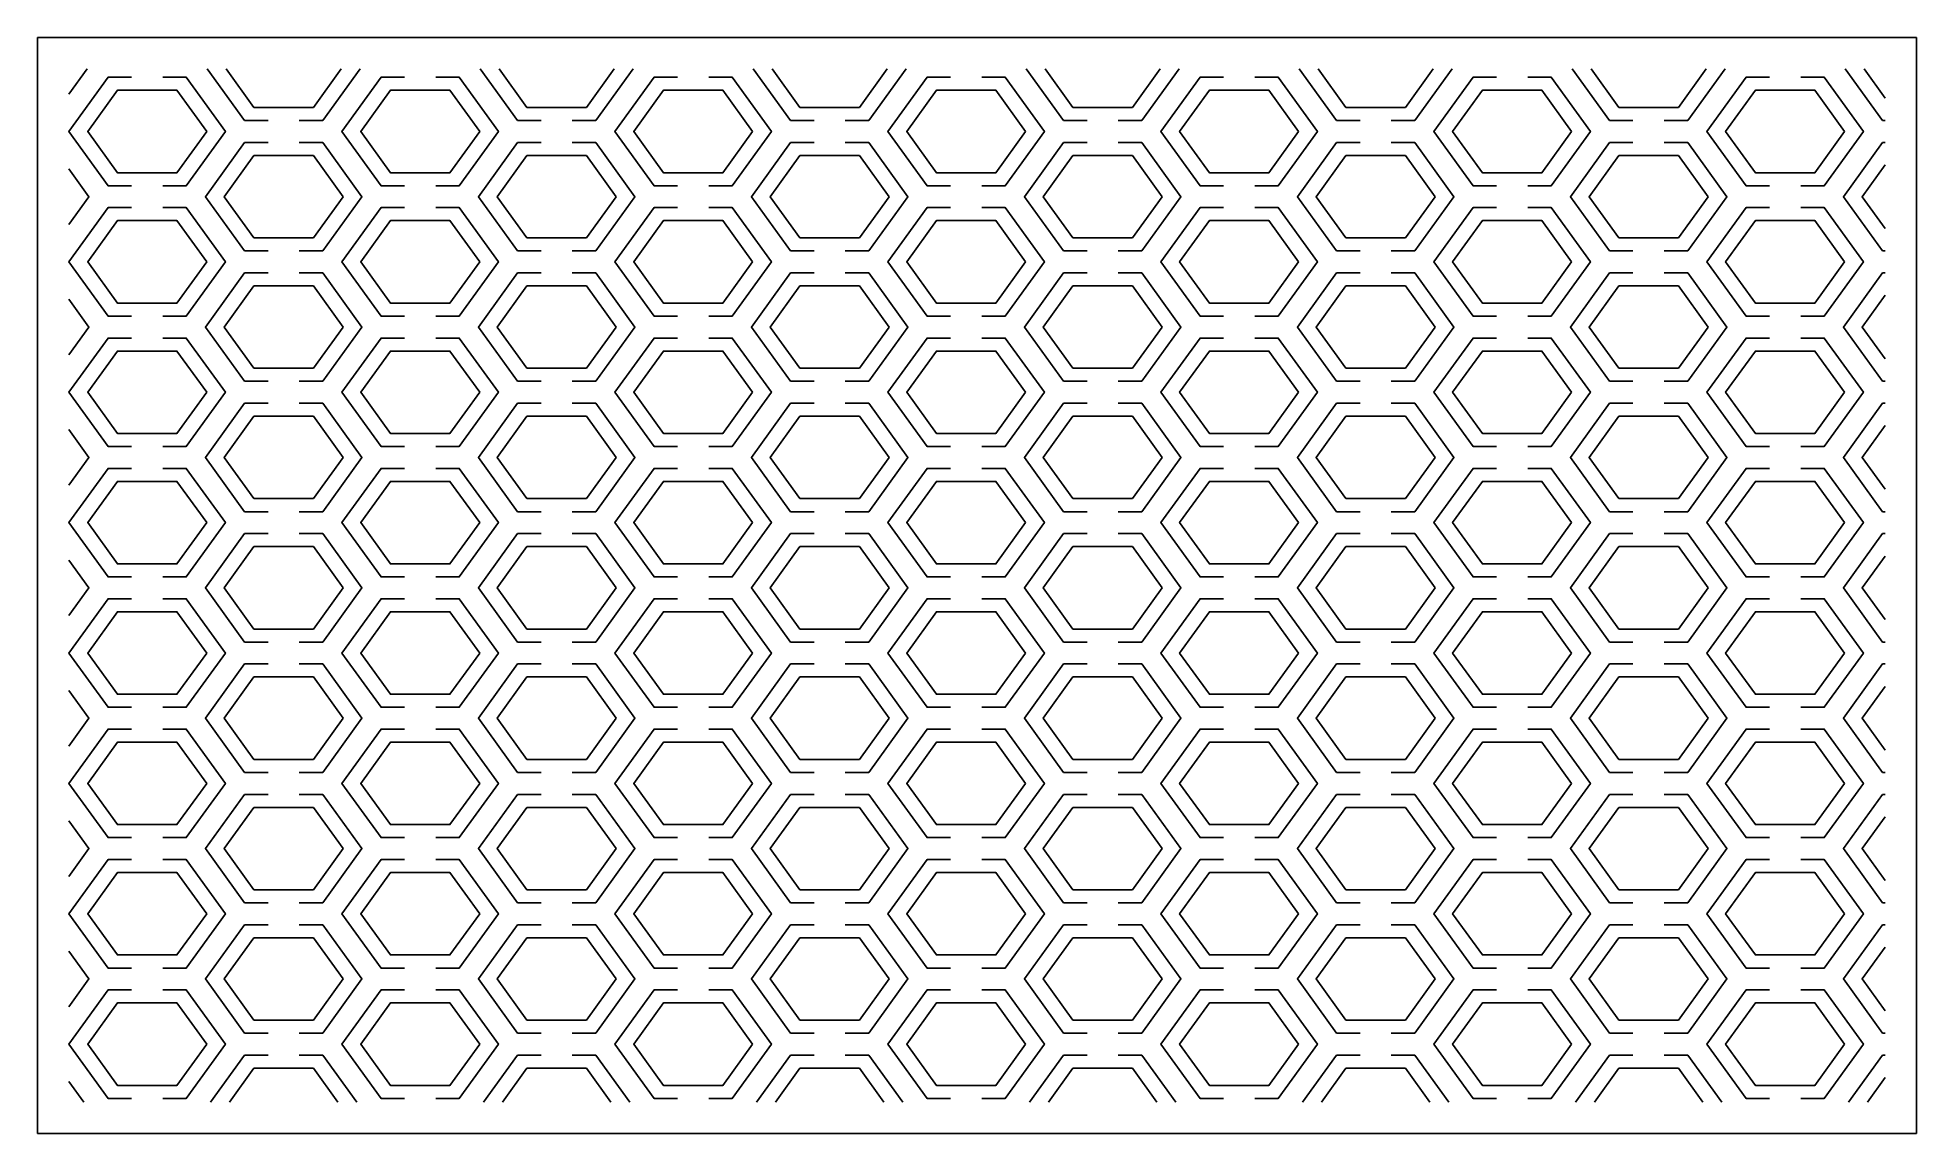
# Model space of a CAD drawing. Header units: millimetres. Extents: x 0 to 120, y 0 to 70.
import ezdxf

# ---------------------------------------------------------------- set-up
doc = ezdxf.new("R2010")
doc.units = ezdxf.units.MM
doc.layers.add('CUT', color=1, linetype='CONTINUOUS')

msp = doc.modelspace()

# ---------------------------------------------------------------- linework, layer by layer
at = {"layer": 'CUT'}
for p, q in [((3.1636, 68), (2, 66.3877)), ((118, 66.1328), (116.6524, 68)), ((2, 3.3149), (2.9489, 2)), ((116.8671, 2), (118, 3.5698))]:
    msp.add_line(p, q, dxfattribs=at)
for points in [[(0, 70), (120, 70), (120, 0), (0, 0), (0, 70)], [(6, 60.5359), (4.5, 60.5359), (2, 64), (4.5, 67.4641), (6, 67.4641)], [(8, 67.4641), (9.5, 67.4641), (12, 64), (9.5, 60.5359), (8, 60.5359)], [(14.718, 64.7), (13.218, 64.7), (10.8364, 68)], [(19.3996, 68), (17.618, 65.5314), (13.818, 65.5314), (12.0364, 68)], [(20.5996, 68), (18.218, 64.7), (16.718, 64.7)], [(23.436, 60.5359), (21.936, 60.5359), (19.436, 64), (21.936, 67.4641), (23.436, 67.4641)], [(25.436, 67.4641), (26.936, 67.4641), (29.436, 64), (26.936, 60.5359), (25.436, 60.5359)], [(32.154, 64.7), (30.654, 64.7), (28.2724, 68)], [(36.8356, 68), (35.054, 65.5314), (31.254, 65.5314), (29.4724, 68)], [(38.0356, 68), (35.654, 64.7), (34.154, 64.7)], [(40.872, 60.5359), (39.372, 60.5359), (36.872, 64), (39.372, 67.4641), (40.872, 67.4641)], [(42.872, 67.4641), (44.372, 67.4641), (46.872, 64), (44.372, 60.5359), (42.872, 60.5359)], [(49.59, 64.7), (48.09, 64.7), (45.7084, 68)], [(54.2716, 68), (52.49, 65.5314), (48.69, 65.5314), (46.9084, 68)], [(55.4716, 68), (53.09, 64.7), (51.59, 64.7)], [(58.308, 60.5359), (56.808, 60.5359), (54.308, 64), (56.808, 67.4641), (58.308, 67.4641)], [(60.308, 67.4641), (61.808, 67.4641), (64.308, 64), (61.808, 60.5359), (60.308, 60.5359)], [(67.026, 64.7), (65.526, 64.7), (63.1444, 68)], [(71.7076, 68), (69.926, 65.5314), (66.126, 65.5314), (64.3444, 68)], [(72.9076, 68), (70.526, 64.7), (69.026, 64.7)], [(75.744, 60.5359), (74.244, 60.5359), (71.744, 64), (74.244, 67.4641), (75.744, 67.4641)], [(77.744, 67.4641), (79.244, 67.4641), (81.744, 64), (79.244, 60.5359), (77.744, 60.5359)], [(84.462, 64.7), (82.962, 64.7), (80.5804, 68)], [(89.1436, 68), (87.362, 65.5314), (83.562, 65.5314), (81.7804, 68)], [(90.3436, 68), (87.962, 64.7), (86.462, 64.7)], [(93.18, 60.5359), (91.68, 60.5359), (89.18, 64), (91.68, 67.4641), (93.18, 67.4641)], [(95.18, 67.4641), (96.68, 67.4641), (99.18, 64), (96.68, 60.5359), (95.18, 60.5359)], [(101.898, 64.7), (100.398, 64.7), (98.0164, 68)], [(106.5796, 68), (104.798, 65.5314), (100.998, 65.5314), (99.2164, 68)], [(107.7796, 68), (105.398, 64.7), (103.898, 64.7)], [(110.616, 60.5359), (109.116, 60.5359), (106.616, 64), (109.116, 67.4641), (110.616, 67.4641)], [(112.616, 67.4641), (114.116, 67.4641), (116.616, 64), (114.116, 60.5359), (112.616, 60.5359)], [(118, 64.7), (117.834, 64.7), (115.4524, 68)], [(10.8, 64), (8.9, 61.3673), (5.1, 61.3673), (3.2, 64), (5.1, 66.6327), (8.9, 66.6327), (10.8, 64)], [(28.236, 64), (26.336, 61.3673), (22.536, 61.3673), (20.636, 64), (22.536, 66.6327), (26.336, 66.6327), (28.236, 64)], [(45.672, 64), (43.772, 61.3673), (39.972, 61.3673), (38.072, 64), (39.972, 66.6327), (43.772, 66.6327), (45.672, 64)], [(63.108, 64), (61.208, 61.3673), (57.408, 61.3673), (55.508, 64), (57.408, 66.6327), (61.208, 66.6327), (63.108, 64)], [(80.544, 64), (78.644, 61.3673), (74.844, 61.3673), (72.944, 64), (74.844, 66.6327), (78.644, 66.6327), (80.544, 64)], [(97.98, 64), (96.08, 61.3673), (92.28, 61.3673), (90.38, 64), (92.28, 66.6327), (96.08, 66.6327), (97.98, 64)], [(115.416, 64), (113.516, 61.3673), (109.716, 61.3673), (107.816, 64), (109.716, 66.6327), (113.516, 66.6327), (115.416, 64)], [(14.718, 56.3718), (13.218, 56.3718), (10.718, 59.8359), (13.218, 63.3), (14.718, 63.3)], [(19.518, 59.8359), (17.618, 57.2032), (13.818, 57.2032), (11.918, 59.8359), (13.818, 62.4686), (17.618, 62.4686), (19.518, 59.8359)], [(16.718, 63.3), (18.218, 63.3), (20.718, 59.8359), (18.218, 56.3718), (16.718, 56.3718)], [(32.154, 56.3718), (30.654, 56.3718), (28.154, 59.8359), (30.654, 63.3), (32.154, 63.3)], [(36.954, 59.8359), (35.054, 57.2032), (31.254, 57.2032), (29.354, 59.8359), (31.254, 62.4686), (35.054, 62.4686), (36.954, 59.8359)], [(34.154, 63.3), (35.654, 63.3), (38.154, 59.8359), (35.654, 56.3718), (34.154, 56.3718)], [(49.59, 56.3718), (48.09, 56.3718), (45.59, 59.8359), (48.09, 63.3), (49.59, 63.3)], [(54.39, 59.8359), (52.49, 57.2032), (48.69, 57.2032), (46.79, 59.8359), (48.69, 62.4686), (52.49, 62.4686), (54.39, 59.8359)], [(51.59, 63.3), (53.09, 63.3), (55.59, 59.8359), (53.09, 56.3718), (51.59, 56.3718)], [(67.026, 56.3718), (65.526, 56.3718), (63.026, 59.8359), (65.526, 63.3), (67.026, 63.3)], [(71.826, 59.8359), (69.926, 57.2032), (66.126, 57.2032), (64.226, 59.8359), (66.126, 62.4686), (69.926, 62.4686), (71.826, 59.8359)], [(69.026, 63.3), (70.526, 63.3), (73.026, 59.8359), (70.526, 56.3718), (69.026, 56.3718)], [(84.462, 56.3718), (82.962, 56.3718), (80.462, 59.8359), (82.962, 63.3), (84.462, 63.3)], [(89.262, 59.8359), (87.362, 57.2032), (83.562, 57.2032), (81.662, 59.8359), (83.562, 62.4686), (87.362, 62.4686), (89.262, 59.8359)], [(86.462, 63.3), (87.962, 63.3), (90.462, 59.8359), (87.962, 56.3718), (86.462, 56.3718)], [(101.898, 56.3718), (100.398, 56.3718), (97.898, 59.8359), (100.398, 63.3), (101.898, 63.3)], [(106.698, 59.8359), (104.798, 57.2032), (100.998, 57.2032), (99.098, 59.8359), (100.998, 62.4686), (104.798, 62.4686), (106.698, 59.8359)], [(103.898, 63.3), (105.398, 63.3), (107.898, 59.8359), (105.398, 56.3718), (103.898, 56.3718)], [(118, 56.3718), (117.834, 56.3718), (115.334, 59.8359), (117.834, 63.3), (118, 63.3)], [(2, 61.6123), (3.282, 59.8359), (2, 58.0595)], [(118, 57.8045), (116.534, 59.8359), (118, 61.8672)], [(6, 52.2077), (4.5, 52.2077), (2, 55.6718), (4.5, 59.1359), (6, 59.1359)], [(8, 59.1359), (9.5, 59.1359), (12, 55.6718), (9.5, 52.2077), (8, 52.2077)], [(23.436, 52.2077), (21.936, 52.2077), (19.436, 55.6718), (21.936, 59.1359), (23.436, 59.1359)], [(25.436, 59.1359), (26.936, 59.1359), (29.436, 55.6718), (26.936, 52.2077), (25.436, 52.2077)], [(40.872, 52.2077), (39.372, 52.2077), (36.872, 55.6718), (39.372, 59.1359), (40.872, 59.1359)], [(42.872, 59.1359), (44.372, 59.1359), (46.872, 55.6718), (44.372, 52.2077), (42.872, 52.2077)], [(58.308, 52.2077), (56.808, 52.2077), (54.308, 55.6718), (56.808, 59.1359), (58.308, 59.1359)], [(60.308, 59.1359), (61.808, 59.1359), (64.308, 55.6718), (61.808, 52.2077), (60.308, 52.2077)], [(75.744, 52.2077), (74.244, 52.2077), (71.744, 55.6718), (74.244, 59.1359), (75.744, 59.1359)], [(77.744, 59.1359), (79.244, 59.1359), (81.744, 55.6718), (79.244, 52.2077), (77.744, 52.2077)], [(93.18, 52.2077), (91.68, 52.2077), (89.18, 55.6718), (91.68, 59.1359), (93.18, 59.1359)], [(95.18, 59.1359), (96.68, 59.1359), (99.18, 55.6718), (96.68, 52.2077), (95.18, 52.2077)], [(110.616, 52.2077), (109.116, 52.2077), (106.616, 55.6718), (109.116, 59.1359), (110.616, 59.1359)], [(112.616, 59.1359), (114.116, 59.1359), (116.616, 55.6718), (114.116, 52.2077), (112.616, 52.2077)], [(10.8, 55.6718), (8.9, 53.0391), (5.1, 53.0391), (3.2, 55.6718), (5.1, 58.3045), (8.9, 58.3045), (10.8, 55.6718)], [(28.236, 55.6718), (26.336, 53.0391), (22.536, 53.0391), (20.636, 55.6718), (22.536, 58.3045), (26.336, 58.3045), (28.236, 55.6718)], [(45.672, 55.6718), (43.772, 53.0391), (39.972, 53.0391), (38.072, 55.6718), (39.972, 58.3045), (43.772, 58.3045), (45.672, 55.6718)], [(63.108, 55.6718), (61.208, 53.0391), (57.408, 53.0391), (55.508, 55.6718), (57.408, 58.3045), (61.208, 58.3045), (63.108, 55.6718)], [(80.544, 55.6718), (78.644, 53.0391), (74.844, 53.0391), (72.944, 55.6718), (74.844, 58.3045), (78.644, 58.3045), (80.544, 55.6718)], [(97.98, 55.6718), (96.08, 53.0391), (92.28, 53.0391), (90.38, 55.6718), (92.28, 58.3045), (96.08, 58.3045), (97.98, 55.6718)], [(115.416, 55.6718), (113.516, 53.0391), (109.716, 53.0391), (107.816, 55.6718), (109.716, 58.3045), (113.516, 58.3045), (115.416, 55.6718)], [(14.718, 48.0436), (13.218, 48.0436), (10.718, 51.5077), (13.218, 54.9718), (14.718, 54.9718)], [(19.518, 51.5077), (17.618, 48.875), (13.818, 48.875), (11.918, 51.5077), (13.818, 54.1404), (17.618, 54.1404), (19.518, 51.5077)], [(16.718, 54.9718), (18.218, 54.9718), (20.718, 51.5077), (18.218, 48.0436), (16.718, 48.0436)], [(32.154, 48.0436), (30.654, 48.0436), (28.154, 51.5077), (30.654, 54.9718), (32.154, 54.9718)], [(36.954, 51.5077), (35.054, 48.875), (31.254, 48.875), (29.354, 51.5077), (31.254, 54.1404), (35.054, 54.1404), (36.954, 51.5077)], [(34.154, 54.9718), (35.654, 54.9718), (38.154, 51.5077), (35.654, 48.0436), (34.154, 48.0436)], [(49.59, 48.0436), (48.09, 48.0436), (45.59, 51.5077), (48.09, 54.9718), (49.59, 54.9718)], [(54.39, 51.5077), (52.49, 48.875), (48.69, 48.875), (46.79, 51.5077), (48.69, 54.1404), (52.49, 54.1404), (54.39, 51.5077)], [(51.59, 54.9718), (53.09, 54.9718), (55.59, 51.5077), (53.09, 48.0436), (51.59, 48.0436)], [(67.026, 48.0436), (65.526, 48.0436), (63.026, 51.5077), (65.526, 54.9718), (67.026, 54.9718)], [(71.826, 51.5077), (69.926, 48.875), (66.126, 48.875), (64.226, 51.5077), (66.126, 54.1404), (69.926, 54.1404), (71.826, 51.5077)], [(69.026, 54.9718), (70.526, 54.9718), (73.026, 51.5077), (70.526, 48.0436), (69.026, 48.0436)], [(84.462, 48.0436), (82.962, 48.0436), (80.462, 51.5077), (82.962, 54.9718), (84.462, 54.9718)], [(89.262, 51.5077), (87.362, 48.875), (83.562, 48.875), (81.662, 51.5077), (83.562, 54.1404), (87.362, 54.1404), (89.262, 51.5077)], [(86.462, 54.9718), (87.962, 54.9718), (90.462, 51.5077), (87.962, 48.0436), (86.462, 48.0436)], [(101.898, 48.0436), (100.398, 48.0436), (97.898, 51.5077), (100.398, 54.9718), (101.898, 54.9718)], [(106.698, 51.5077), (104.798, 48.875), (100.998, 48.875), (99.098, 51.5077), (100.998, 54.1404), (104.798, 54.1404), (106.698, 51.5077)], [(103.898, 54.9718), (105.398, 54.9718), (107.898, 51.5077), (105.398, 48.0436), (103.898, 48.0436)], [(118, 48.0436), (117.834, 48.0436), (115.334, 51.5077), (117.834, 54.9718), (118, 54.9718)], [(2, 53.2841), (3.282, 51.5077), (2, 49.7313)], [(118, 49.4763), (116.534, 51.5077), (118, 53.539)], [(6, 43.8795), (4.5, 43.8795), (2, 47.3436), (4.5, 50.8077), (6, 50.8077)], [(8, 50.8077), (9.5, 50.8077), (12, 47.3436), (9.5, 43.8795), (8, 43.8795)], [(23.436, 43.8795), (21.936, 43.8795), (19.436, 47.3436), (21.936, 50.8077), (23.436, 50.8077)], [(25.436, 50.8077), (26.936, 50.8077), (29.436, 47.3436), (26.936, 43.8795), (25.436, 43.8795)], [(40.872, 43.8795), (39.372, 43.8795), (36.872, 47.3436), (39.372, 50.8077), (40.872, 50.8077)], [(42.872, 50.8077), (44.372, 50.8077), (46.872, 47.3436), (44.372, 43.8795), (42.872, 43.8795)], [(58.308, 43.8795), (56.808, 43.8795), (54.308, 47.3436), (56.808, 50.8077), (58.308, 50.8077)], [(60.308, 50.8077), (61.808, 50.8077), (64.308, 47.3436), (61.808, 43.8795), (60.308, 43.8795)], [(75.744, 43.8795), (74.244, 43.8795), (71.744, 47.3436), (74.244, 50.8077), (75.744, 50.8077)], [(77.744, 50.8077), (79.244, 50.8077), (81.744, 47.3436), (79.244, 43.8795), (77.744, 43.8795)], [(93.18, 43.8795), (91.68, 43.8795), (89.18, 47.3436), (91.68, 50.8077), (93.18, 50.8077)], [(95.18, 50.8077), (96.68, 50.8077), (99.18, 47.3436), (96.68, 43.8795), (95.18, 43.8795)], [(110.616, 43.8795), (109.116, 43.8795), (106.616, 47.3436), (109.116, 50.8077), (110.616, 50.8077)], [(112.616, 50.8077), (114.116, 50.8077), (116.616, 47.3436), (114.116, 43.8795), (112.616, 43.8795)], [(10.8, 47.3436), (8.9, 44.7109), (5.1, 44.7109), (3.2, 47.3436), (5.1, 49.9763), (8.9, 49.9763), (10.8, 47.3436)], [(28.236, 47.3436), (26.336, 44.7109), (22.536, 44.7109), (20.636, 47.3436), (22.536, 49.9763), (26.336, 49.9763), (28.236, 47.3436)], [(45.672, 47.3436), (43.772, 44.7109), (39.972, 44.7109), (38.072, 47.3436), (39.972, 49.9763), (43.772, 49.9763), (45.672, 47.3436)], [(63.108, 47.3436), (61.208, 44.7109), (57.408, 44.7109), (55.508, 47.3436), (57.408, 49.9763), (61.208, 49.9763), (63.108, 47.3436)], [(80.544, 47.3436), (78.644, 44.7109), (74.844, 44.7109), (72.944, 47.3436), (74.844, 49.9763), (78.644, 49.9763), (80.544, 47.3436)], [(97.98, 47.3436), (96.08, 44.7109), (92.28, 44.7109), (90.38, 47.3436), (92.28, 49.9763), (96.08, 49.9763), (97.98, 47.3436)], [(115.416, 47.3436), (113.516, 44.7109), (109.716, 44.7109), (107.816, 47.3436), (109.716, 49.9763), (113.516, 49.9763), (115.416, 47.3436)], [(14.718, 39.7154), (13.218, 39.7154), (10.718, 43.1795), (13.218, 46.6436), (14.718, 46.6436)], [(19.518, 43.1795), (17.618, 40.5468), (13.818, 40.5468), (11.918, 43.1795), (13.818, 45.8122), (17.618, 45.8122), (19.518, 43.1795)], [(16.718, 46.6436), (18.218, 46.6436), (20.718, 43.1795), (18.218, 39.7154), (16.718, 39.7154)], [(32.154, 39.7154), (30.654, 39.7154), (28.154, 43.1795), (30.654, 46.6436), (32.154, 46.6436)], [(36.954, 43.1795), (35.054, 40.5468), (31.254, 40.5468), (29.354, 43.1795), (31.254, 45.8122), (35.054, 45.8122), (36.954, 43.1795)], [(34.154, 46.6436), (35.654, 46.6436), (38.154, 43.1795), (35.654, 39.7154), (34.154, 39.7154)], [(49.59, 39.7154), (48.09, 39.7154), (45.59, 43.1795), (48.09, 46.6436), (49.59, 46.6436)], [(54.39, 43.1795), (52.49, 40.5468), (48.69, 40.5468), (46.79, 43.1795), (48.69, 45.8122), (52.49, 45.8122), (54.39, 43.1795)], [(51.59, 46.6436), (53.09, 46.6436), (55.59, 43.1795), (53.09, 39.7154), (51.59, 39.7154)], [(67.026, 39.7154), (65.526, 39.7154), (63.026, 43.1795), (65.526, 46.6436), (67.026, 46.6436)], [(71.826, 43.1795), (69.926, 40.5468), (66.126, 40.5468), (64.226, 43.1795), (66.126, 45.8122), (69.926, 45.8122), (71.826, 43.1795)], [(69.026, 46.6436), (70.526, 46.6436), (73.026, 43.1795), (70.526, 39.7154), (69.026, 39.7154)], [(84.462, 39.7154), (82.962, 39.7154), (80.462, 43.1795), (82.962, 46.6436), (84.462, 46.6436)], [(89.262, 43.1795), (87.362, 40.5468), (83.562, 40.5468), (81.662, 43.1795), (83.562, 45.8122), (87.362, 45.8122), (89.262, 43.1795)], [(86.462, 46.6436), (87.962, 46.6436), (90.462, 43.1795), (87.962, 39.7154), (86.462, 39.7154)], [(101.898, 39.7154), (100.398, 39.7154), (97.898, 43.1795), (100.398, 46.6436), (101.898, 46.6436)], [(106.698, 43.1795), (104.798, 40.5468), (100.998, 40.5468), (99.098, 43.1795), (100.998, 45.8122), (104.798, 45.8122), (106.698, 43.1795)], [(103.898, 46.6436), (105.398, 46.6436), (107.898, 43.1795), (105.398, 39.7154), (103.898, 39.7154)], [(118, 39.7154), (117.834, 39.7154), (115.334, 43.1795), (117.834, 46.6436), (118, 46.6436)], [(2, 44.9559), (3.282, 43.1795), (2, 41.4031)], [(118, 41.1481), (116.534, 43.1795), (118, 45.2108)], [(6, 35.5513), (4.5, 35.5513), (2, 39.0154), (4.5, 42.4795), (6, 42.4795)], [(8, 42.4795), (9.5, 42.4795), (12, 39.0154), (9.5, 35.5513), (8, 35.5513)], [(23.436, 35.5513), (21.936, 35.5513), (19.436, 39.0154), (21.936, 42.4795), (23.436, 42.4795)], [(25.436, 42.4795), (26.936, 42.4795), (29.436, 39.0154), (26.936, 35.5513), (25.436, 35.5513)], [(40.872, 35.5513), (39.372, 35.5513), (36.872, 39.0154), (39.372, 42.4795), (40.872, 42.4795)], [(42.872, 42.4795), (44.372, 42.4795), (46.872, 39.0154), (44.372, 35.5513), (42.872, 35.5513)], [(58.308, 35.5513), (56.808, 35.5513), (54.308, 39.0154), (56.808, 42.4795), (58.308, 42.4795)], [(60.308, 42.4795), (61.808, 42.4795), (64.308, 39.0154), (61.808, 35.5513), (60.308, 35.5513)], [(75.744, 35.5513), (74.244, 35.5513), (71.744, 39.0154), (74.244, 42.4795), (75.744, 42.4795)], [(77.744, 42.4795), (79.244, 42.4795), (81.744, 39.0154), (79.244, 35.5513), (77.744, 35.5513)], [(93.18, 35.5513), (91.68, 35.5513), (89.18, 39.0154), (91.68, 42.4795), (93.18, 42.4795)], [(95.18, 42.4795), (96.68, 42.4795), (99.18, 39.0154), (96.68, 35.5513), (95.18, 35.5513)], [(110.616, 35.5513), (109.116, 35.5513), (106.616, 39.0154), (109.116, 42.4795), (110.616, 42.4795)], [(112.616, 42.4795), (114.116, 42.4795), (116.616, 39.0154), (114.116, 35.5513), (112.616, 35.5513)], [(10.8, 39.0154), (8.9, 36.3827), (5.1, 36.3827), (3.2, 39.0154), (5.1, 41.6481), (8.9, 41.6481), (10.8, 39.0154)], [(28.236, 39.0154), (26.336, 36.3827), (22.536, 36.3827), (20.636, 39.0154), (22.536, 41.6481), (26.336, 41.6481), (28.236, 39.0154)], [(45.672, 39.0154), (43.772, 36.3827), (39.972, 36.3827), (38.072, 39.0154), (39.972, 41.6481), (43.772, 41.6481), (45.672, 39.0154)], [(63.108, 39.0154), (61.208, 36.3827), (57.408, 36.3827), (55.508, 39.0154), (57.408, 41.6481), (61.208, 41.6481), (63.108, 39.0154)], [(80.544, 39.0154), (78.644, 36.3827), (74.844, 36.3827), (72.944, 39.0154), (74.844, 41.6481), (78.644, 41.6481), (80.544, 39.0154)], [(97.98, 39.0154), (96.08, 36.3827), (92.28, 36.3827), (90.38, 39.0154), (92.28, 41.6481), (96.08, 41.6481), (97.98, 39.0154)], [(115.416, 39.0154), (113.516, 36.3827), (109.716, 36.3827), (107.816, 39.0154), (109.716, 41.6481), (113.516, 41.6481), (115.416, 39.0154)], [(14.718, 31.3872), (13.218, 31.3872), (10.718, 34.8513), (13.218, 38.3154), (14.718, 38.3154)], [(19.518, 34.8513), (17.618, 32.2186), (13.818, 32.2186), (11.918, 34.8513), (13.818, 37.484), (17.618, 37.484), (19.518, 34.8513)], [(16.718, 38.3154), (18.218, 38.3154), (20.718, 34.8513), (18.218, 31.3872), (16.718, 31.3872)], [(32.154, 31.3872), (30.654, 31.3872), (28.154, 34.8513), (30.654, 38.3154), (32.154, 38.3154)], [(36.954, 34.8513), (35.054, 32.2186), (31.254, 32.2186), (29.354, 34.8513), (31.254, 37.484), (35.054, 37.484), (36.954, 34.8513)], [(34.154, 38.3154), (35.654, 38.3154), (38.154, 34.8513), (35.654, 31.3872), (34.154, 31.3872)], [(49.59, 31.3872), (48.09, 31.3872), (45.59, 34.8513), (48.09, 38.3154), (49.59, 38.3154)], [(54.39, 34.8513), (52.49, 32.2186), (48.69, 32.2186), (46.79, 34.8513), (48.69, 37.484), (52.49, 37.484), (54.39, 34.8513)], [(51.59, 38.3154), (53.09, 38.3154), (55.59, 34.8513), (53.09, 31.3872), (51.59, 31.3872)], [(67.026, 31.3872), (65.526, 31.3872), (63.026, 34.8513), (65.526, 38.3154), (67.026, 38.3154)], [(71.826, 34.8513), (69.926, 32.2186), (66.126, 32.2186), (64.226, 34.8513), (66.126, 37.484), (69.926, 37.484), (71.826, 34.8513)], [(69.026, 38.3154), (70.526, 38.3154), (73.026, 34.8513), (70.526, 31.3872), (69.026, 31.3872)], [(84.462, 31.3872), (82.962, 31.3872), (80.462, 34.8513), (82.962, 38.3154), (84.462, 38.3154)], [(89.262, 34.8513), (87.362, 32.2186), (83.562, 32.2186), (81.662, 34.8513), (83.562, 37.484), (87.362, 37.484), (89.262, 34.8513)], [(86.462, 38.3154), (87.962, 38.3154), (90.462, 34.8513), (87.962, 31.3872), (86.462, 31.3872)], [(101.898, 31.3872), (100.398, 31.3872), (97.898, 34.8513), (100.398, 38.3154), (101.898, 38.3154)], [(106.698, 34.8513), (104.798, 32.2186), (100.998, 32.2186), (99.098, 34.8513), (100.998, 37.484), (104.798, 37.484), (106.698, 34.8513)], [(103.898, 38.3154), (105.398, 38.3154), (107.898, 34.8513), (105.398, 31.3872), (103.898, 31.3872)], [(118, 31.3872), (117.834, 31.3872), (115.334, 34.8513), (117.834, 38.3154), (118, 38.3154)], [(2, 36.6277), (3.282, 34.8513), (2, 33.0749)], [(118, 32.8199), (116.534, 34.8513), (118, 36.8826)], [(6, 27.2231), (4.5, 27.2231), (2, 30.6872), (4.5, 34.1513), (6, 34.1513)], [(8, 34.1513), (9.5, 34.1513), (12, 30.6872), (9.5, 27.2231), (8, 27.2231)], [(23.436, 27.2231), (21.936, 27.2231), (19.436, 30.6872), (21.936, 34.1513), (23.436, 34.1513)], [(25.436, 34.1513), (26.936, 34.1513), (29.436, 30.6872), (26.936, 27.2231), (25.436, 27.2231)], [(40.872, 27.2231), (39.372, 27.2231), (36.872, 30.6872), (39.372, 34.1513), (40.872, 34.1513)], [(42.872, 34.1513), (44.372, 34.1513), (46.872, 30.6872), (44.372, 27.2231), (42.872, 27.2231)], [(58.308, 27.2231), (56.808, 27.2231), (54.308, 30.6872), (56.808, 34.1513), (58.308, 34.1513)], [(60.308, 34.1513), (61.808, 34.1513), (64.308, 30.6872), (61.808, 27.2231), (60.308, 27.2231)], [(75.744, 27.2231), (74.244, 27.2231), (71.744, 30.6872), (74.244, 34.1513), (75.744, 34.1513)], [(77.744, 34.1513), (79.244, 34.1513), (81.744, 30.6872), (79.244, 27.2231), (77.744, 27.2231)], [(93.18, 27.2231), (91.68, 27.2231), (89.18, 30.6872), (91.68, 34.1513), (93.18, 34.1513)], [(95.18, 34.1513), (96.68, 34.1513), (99.18, 30.6872), (96.68, 27.2231), (95.18, 27.2231)], [(110.616, 27.2231), (109.116, 27.2231), (106.616, 30.6872), (109.116, 34.1513), (110.616, 34.1513)], [(112.616, 34.1513), (114.116, 34.1513), (116.616, 30.6872), (114.116, 27.2231), (112.616, 27.2231)], [(10.8, 30.6872), (8.9, 28.0545), (5.1, 28.0545), (3.2, 30.6872), (5.1, 33.3199), (8.9, 33.3199), (10.8, 30.6872)], [(28.236, 30.6872), (26.336, 28.0545), (22.536, 28.0545), (20.636, 30.6872), (22.536, 33.3199), (26.336, 33.3199), (28.236, 30.6872)], [(45.672, 30.6872), (43.772, 28.0545), (39.972, 28.0545), (38.072, 30.6872), (39.972, 33.3199), (43.772, 33.3199), (45.672, 30.6872)], [(63.108, 30.6872), (61.208, 28.0545), (57.408, 28.0545), (55.508, 30.6872), (57.408, 33.3199), (61.208, 33.3199), (63.108, 30.6872)], [(80.544, 30.6872), (78.644, 28.0545), (74.844, 28.0545), (72.944, 30.6872), (74.844, 33.3199), (78.644, 33.3199), (80.544, 30.6872)], [(97.98, 30.6872), (96.08, 28.0545), (92.28, 28.0545), (90.38, 30.6872), (92.28, 33.3199), (96.08, 33.3199), (97.98, 30.6872)], [(115.416, 30.6872), (113.516, 28.0545), (109.716, 28.0545), (107.816, 30.6872), (109.716, 33.3199), (113.516, 33.3199), (115.416, 30.6872)], [(14.718, 23.059), (13.218, 23.059), (10.718, 26.5231), (13.218, 29.9872), (14.718, 29.9872)], [(19.518, 26.5231), (17.618, 23.8904), (13.818, 23.8904), (11.918, 26.5231), (13.818, 29.1558), (17.618, 29.1558), (19.518, 26.5231)], [(16.718, 29.9872), (18.218, 29.9872), (20.718, 26.5231), (18.218, 23.059), (16.718, 23.059)], [(32.154, 23.059), (30.654, 23.059), (28.154, 26.5231), (30.654, 29.9872), (32.154, 29.9872)], [(36.954, 26.5231), (35.054, 23.8904), (31.254, 23.8904), (29.354, 26.5231), (31.254, 29.1558), (35.054, 29.1558), (36.954, 26.5231)], [(34.154, 29.9872), (35.654, 29.9872), (38.154, 26.5231), (35.654, 23.059), (34.154, 23.059)], [(49.59, 23.059), (48.09, 23.059), (45.59, 26.5231), (48.09, 29.9872), (49.59, 29.9872)], [(54.39, 26.5231), (52.49, 23.8904), (48.69, 23.8904), (46.79, 26.5231), (48.69, 29.1558), (52.49, 29.1558), (54.39, 26.5231)], [(51.59, 29.9872), (53.09, 29.9872), (55.59, 26.5231), (53.09, 23.059), (51.59, 23.059)], [(67.026, 23.059), (65.526, 23.059), (63.026, 26.5231), (65.526, 29.9872), (67.026, 29.9872)], [(71.826, 26.5231), (69.926, 23.8904), (66.126, 23.8904), (64.226, 26.5231), (66.126, 29.1558), (69.926, 29.1558), (71.826, 26.5231)], [(69.026, 29.9872), (70.526, 29.9872), (73.026, 26.5231), (70.526, 23.059), (69.026, 23.059)], [(84.462, 23.059), (82.962, 23.059), (80.462, 26.5231), (82.962, 29.9872), (84.462, 29.9872)], [(89.262, 26.5231), (87.362, 23.8904), (83.562, 23.8904), (81.662, 26.5231), (83.562, 29.1558), (87.362, 29.1558), (89.262, 26.5231)], [(86.462, 29.9872), (87.962, 29.9872), (90.462, 26.5231), (87.962, 23.059), (86.462, 23.059)], [(101.898, 23.059), (100.398, 23.059), (97.898, 26.5231), (100.398, 29.9872), (101.898, 29.9872)], [(106.698, 26.5231), (104.798, 23.8904), (100.998, 23.8904), (99.098, 26.5231), (100.998, 29.1558), (104.798, 29.1558), (106.698, 26.5231)], [(103.898, 29.9872), (105.398, 29.9872), (107.898, 26.5231), (105.398, 23.059), (103.898, 23.059)], [(118, 23.059), (117.834, 23.059), (115.334, 26.5231), (117.834, 29.9872), (118, 29.9872)], [(2, 28.2995), (3.282, 26.5231), (2, 24.7467)], [(118, 24.4917), (116.534, 26.5231), (118, 28.5544)], [(6, 18.8949), (4.5, 18.8949), (2, 22.359), (4.5, 25.8231), (6, 25.8231)], [(8, 25.8231), (9.5, 25.8231), (12, 22.359), (9.5, 18.8949), (8, 18.8949)], [(23.436, 18.8949), (21.936, 18.8949), (19.436, 22.359), (21.936, 25.8231), (23.436, 25.8231)], [(25.436, 25.8231), (26.936, 25.8231), (29.436, 22.359), (26.936, 18.8949), (25.436, 18.8949)], [(40.872, 18.8949), (39.372, 18.8949), (36.872, 22.359), (39.372, 25.8231), (40.872, 25.8231)], [(42.872, 25.8231), (44.372, 25.8231), (46.872, 22.359), (44.372, 18.8949), (42.872, 18.8949)], [(58.308, 18.8949), (56.808, 18.8949), (54.308, 22.359), (56.808, 25.8231), (58.308, 25.8231)], [(60.308, 25.8231), (61.808, 25.8231), (64.308, 22.359), (61.808, 18.8949), (60.308, 18.8949)], [(75.744, 18.8949), (74.244, 18.8949), (71.744, 22.359), (74.244, 25.8231), (75.744, 25.8231)], [(77.744, 25.8231), (79.244, 25.8231), (81.744, 22.359), (79.244, 18.8949), (77.744, 18.8949)], [(93.18, 18.8949), (91.68, 18.8949), (89.18, 22.359), (91.68, 25.8231), (93.18, 25.8231)], [(95.18, 25.8231), (96.68, 25.8231), (99.18, 22.359), (96.68, 18.8949), (95.18, 18.8949)], [(110.616, 18.8949), (109.116, 18.8949), (106.616, 22.359), (109.116, 25.8231), (110.616, 25.8231)], [(112.616, 25.8231), (114.116, 25.8231), (116.616, 22.359), (114.116, 18.8949), (112.616, 18.8949)], [(10.8, 22.359), (8.9, 19.7263), (5.1, 19.7263), (3.2, 22.359), (5.1, 24.9917), (8.9, 24.9917), (10.8, 22.359)], [(28.236, 22.359), (26.336, 19.7263), (22.536, 19.7263), (20.636, 22.359), (22.536, 24.9917), (26.336, 24.9917), (28.236, 22.359)], [(45.672, 22.359), (43.772, 19.7263), (39.972, 19.7263), (38.072, 22.359), (39.972, 24.9917), (43.772, 24.9917), (45.672, 22.359)], [(63.108, 22.359), (61.208, 19.7263), (57.408, 19.7263), (55.508, 22.359), (57.408, 24.9917), (61.208, 24.9917), (63.108, 22.359)], [(80.544, 22.359), (78.644, 19.7263), (74.844, 19.7263), (72.944, 22.359), (74.844, 24.9917), (78.644, 24.9917), (80.544, 22.359)], [(97.98, 22.359), (96.08, 19.7263), (92.28, 19.7263), (90.38, 22.359), (92.28, 24.9917), (96.08, 24.9917), (97.98, 22.359)], [(115.416, 22.359), (113.516, 19.7263), (109.716, 19.7263), (107.816, 22.359), (109.716, 24.9917), (113.516, 24.9917), (115.416, 22.359)], [(14.718, 14.7308), (13.218, 14.7308), (10.718, 18.1949), (13.218, 21.659), (14.718, 21.659)], [(16.718, 21.659), (18.218, 21.659), (20.718, 18.1949), (18.218, 14.7308), (16.718, 14.7308)], [(32.154, 14.7308), (30.654, 14.7308), (28.154, 18.1949), (30.654, 21.659), (32.154, 21.659)], [(34.154, 21.659), (35.654, 21.659), (38.154, 18.1949), (35.654, 14.7308), (34.154, 14.7308)], [(49.59, 14.7308), (48.09, 14.7308), (45.59, 18.1949), (48.09, 21.659), (49.59, 21.659)], [(51.59, 21.659), (53.09, 21.659), (55.59, 18.1949), (53.09, 14.7308), (51.59, 14.7308)], [(67.026, 14.7308), (65.526, 14.7308), (63.026, 18.1949), (65.526, 21.659), (67.026, 21.659)], [(69.026, 21.659), (70.526, 21.659), (73.026, 18.1949), (70.526, 14.7308), (69.026, 14.7308)], [(84.462, 14.7308), (82.962, 14.7308), (80.462, 18.1949), (82.962, 21.659), (84.462, 21.659)], [(86.462, 21.659), (87.962, 21.659), (90.462, 18.1949), (87.962, 14.7308), (86.462, 14.7308)], [(101.898, 14.7308), (100.398, 14.7308), (97.898, 18.1949), (100.398, 21.659), (101.898, 21.659)], [(103.898, 21.659), (105.398, 21.659), (107.898, 18.1949), (105.398, 14.7308), (103.898, 14.7308)], [(118, 14.7308), (117.834, 14.7308), (115.334, 18.1949), (117.834, 21.659), (118, 21.659)], [(19.518, 18.1949), (17.618, 15.5622), (13.818, 15.5622), (11.918, 18.1949), (13.818, 20.8276), (17.618, 20.8276), (19.518, 18.1949)], [(36.954, 18.1949), (35.054, 15.5622), (31.254, 15.5622), (29.354, 18.1949), (31.254, 20.8276), (35.054, 20.8276), (36.954, 18.1949)], [(54.39, 18.1949), (52.49, 15.5622), (48.69, 15.5622), (46.79, 18.1949), (48.69, 20.8276), (52.49, 20.8276), (54.39, 18.1949)], [(71.826, 18.1949), (69.926, 15.5622), (66.126, 15.5622), (64.226, 18.1949), (66.126, 20.8276), (69.926, 20.8276), (71.826, 18.1949)], [(89.262, 18.1949), (87.362, 15.5622), (83.562, 15.5622), (81.662, 18.1949), (83.562, 20.8276), (87.362, 20.8276), (89.262, 18.1949)], [(106.698, 18.1949), (104.798, 15.5622), (100.998, 15.5622), (99.098, 18.1949), (100.998, 20.8276), (104.798, 20.8276), (106.698, 18.1949)], [(2, 19.9713), (3.282, 18.1949), (2, 16.4185)], [(118, 16.1635), (116.534, 18.1949), (118, 20.2262)], [(6, 10.5667), (4.5, 10.5667), (2, 14.0308), (4.5, 17.4949), (6, 17.4949)], [(8, 17.4949), (9.5, 17.4949), (12, 14.0308), (9.5, 10.5667), (8, 10.5667)], [(23.436, 10.5667), (21.936, 10.5667), (19.436, 14.0308), (21.936, 17.4949), (23.436, 17.4949)], [(25.436, 17.4949), (26.936, 17.4949), (29.436, 14.0308), (26.936, 10.5667), (25.436, 10.5667)], [(40.872, 10.5667), (39.372, 10.5667), (36.872, 14.0308), (39.372, 17.4949), (40.872, 17.4949)], [(42.872, 17.4949), (44.372, 17.4949), (46.872, 14.0308), (44.372, 10.5667), (42.872, 10.5667)], [(58.308, 10.5667), (56.808, 10.5667), (54.308, 14.0308), (56.808, 17.4949), (58.308, 17.4949)], [(60.308, 17.4949), (61.808, 17.4949), (64.308, 14.0308), (61.808, 10.5667), (60.308, 10.5667)], [(75.744, 10.5667), (74.244, 10.5667), (71.744, 14.0308), (74.244, 17.4949), (75.744, 17.4949)], [(77.744, 17.4949), (79.244, 17.4949), (81.744, 14.0308), (79.244, 10.5667), (77.744, 10.5667)], [(93.18, 10.5667), (91.68, 10.5667), (89.18, 14.0308), (91.68, 17.4949), (93.18, 17.4949)], [(95.18, 17.4949), (96.68, 17.4949), (99.18, 14.0308), (96.68, 10.5667), (95.18, 10.5667)], [(110.616, 10.5667), (109.116, 10.5667), (106.616, 14.0308), (109.116, 17.4949), (110.616, 17.4949)], [(112.616, 17.4949), (114.116, 17.4949), (116.616, 14.0308), (114.116, 10.5667), (112.616, 10.5667)], [(10.8, 14.0308), (8.9, 11.3981), (5.1, 11.3981), (3.2, 14.0308), (5.1, 16.6635), (8.9, 16.6635), (10.8, 14.0308)], [(28.236, 14.0308), (26.336, 11.3981), (22.536, 11.3981), (20.636, 14.0308), (22.536, 16.6635), (26.336, 16.6635), (28.236, 14.0308)], [(45.672, 14.0308), (43.772, 11.3981), (39.972, 11.3981), (38.072, 14.0308), (39.972, 16.6635), (43.772, 16.6635), (45.672, 14.0308)], [(63.108, 14.0308), (61.208, 11.3981), (57.408, 11.3981), (55.508, 14.0308), (57.408, 16.6635), (61.208, 16.6635), (63.108, 14.0308)], [(80.544, 14.0308), (78.644, 11.3981), (74.844, 11.3981), (72.944, 14.0308), (74.844, 16.6635), (78.644, 16.6635), (80.544, 14.0308)], [(97.98, 14.0308), (96.08, 11.3981), (92.28, 11.3981), (90.38, 14.0308), (92.28, 16.6635), (96.08, 16.6635), (97.98, 14.0308)], [(115.416, 14.0308), (113.516, 11.3981), (109.716, 11.3981), (107.816, 14.0308), (109.716, 16.6635), (113.516, 16.6635), (115.416, 14.0308)], [(14.718, 6.4026), (13.218, 6.4026), (10.718, 9.8667), (13.218, 13.3308), (14.718, 13.3308)], [(16.718, 13.3308), (18.218, 13.3308), (20.718, 9.8667), (18.218, 6.4026), (16.718, 6.4026)], [(32.154, 6.4026), (30.654, 6.4026), (28.154, 9.8667), (30.654, 13.3308), (32.154, 13.3308)], [(34.154, 13.3308), (35.654, 13.3308), (38.154, 9.8667), (35.654, 6.4026), (34.154, 6.4026)], [(49.59, 6.4026), (48.09, 6.4026), (45.59, 9.8667), (48.09, 13.3308), (49.59, 13.3308)], [(51.59, 13.3308), (53.09, 13.3308), (55.59, 9.8667), (53.09, 6.4026), (51.59, 6.4026)], [(67.026, 6.4026), (65.526, 6.4026), (63.026, 9.8667), (65.526, 13.3308), (67.026, 13.3308)], [(69.026, 13.3308), (70.526, 13.3308), (73.026, 9.8667), (70.526, 6.4026), (69.026, 6.4026)], [(84.462, 6.4026), (82.962, 6.4026), (80.462, 9.8667), (82.962, 13.3308), (84.462, 13.3308)], [(86.462, 13.3308), (87.962, 13.3308), (90.462, 9.8667), (87.962, 6.4026), (86.462, 6.4026)], [(101.898, 6.4026), (100.398, 6.4026), (97.898, 9.8667), (100.398, 13.3308), (101.898, 13.3308)], [(103.898, 13.3308), (105.398, 13.3308), (107.898, 9.8667), (105.398, 6.4026), (103.898, 6.4026)], [(118, 6.4026), (117.834, 6.4026), (115.334, 9.8667), (117.834, 13.3308), (118, 13.3308)], [(19.518, 9.8667), (17.618, 7.234), (13.818, 7.234), (11.918, 9.8667), (13.818, 12.4994), (17.618, 12.4994), (19.518, 9.8667)], [(36.954, 9.8667), (35.054, 7.234), (31.254, 7.234), (29.354, 9.8667), (31.254, 12.4994), (35.054, 12.4994), (36.954, 9.8667)], [(54.39, 9.8667), (52.49, 7.234), (48.69, 7.234), (46.79, 9.8667), (48.69, 12.4994), (52.49, 12.4994), (54.39, 9.8667)], [(71.826, 9.8667), (69.926, 7.234), (66.126, 7.234), (64.226, 9.8667), (66.126, 12.4994), (69.926, 12.4994), (71.826, 9.8667)], [(89.262, 9.8667), (87.362, 7.234), (83.562, 7.234), (81.662, 9.8667), (83.562, 12.4994), (87.362, 12.4994), (89.262, 9.8667)], [(106.698, 9.8667), (104.798, 7.234), (100.998, 7.234), (99.098, 9.8667), (100.998, 12.4994), (104.798, 12.4994), (106.698, 9.8667)], [(2, 11.6431), (3.282, 9.8667), (2, 8.0903)], [(118, 7.8353), (116.534, 9.8667), (118, 11.898)], [(6, 2.2385), (4.5, 2.2385), (2, 5.7026), (4.5, 9.1667), (6, 9.1667)], [(8, 9.1667), (9.5, 9.1667), (12, 5.7026), (9.5, 2.2385), (8, 2.2385)], [(23.436, 2.2385), (21.936, 2.2385), (19.436, 5.7026), (21.936, 9.1667), (23.436, 9.1667)], [(25.436, 9.1667), (26.936, 9.1667), (29.436, 5.7026), (26.936, 2.2385), (25.436, 2.2385)], [(40.872, 2.2385), (39.372, 2.2385), (36.872, 5.7026), (39.372, 9.1667), (40.872, 9.1667)], [(42.872, 9.1667), (44.372, 9.1667), (46.872, 5.7026), (44.372, 2.2385), (42.872, 2.2385)], [(58.308, 2.2385), (56.808, 2.2385), (54.308, 5.7026), (56.808, 9.1667), (58.308, 9.1667)], [(60.308, 9.1667), (61.808, 9.1667), (64.308, 5.7026), (61.808, 2.2385), (60.308, 2.2385)], [(75.744, 2.2385), (74.244, 2.2385), (71.744, 5.7026), (74.244, 9.1667), (75.744, 9.1667)], [(77.744, 9.1667), (79.244, 9.1667), (81.744, 5.7026), (79.244, 2.2385), (77.744, 2.2385)], [(93.18, 2.2385), (91.68, 2.2385), (89.18, 5.7026), (91.68, 9.1667), (93.18, 9.1667)], [(95.18, 9.1667), (96.68, 9.1667), (99.18, 5.7026), (96.68, 2.2385), (95.18, 2.2385)], [(110.616, 2.2385), (109.116, 2.2385), (106.616, 5.7026), (109.116, 9.1667), (110.616, 9.1667)], [(112.616, 9.1667), (114.116, 9.1667), (116.616, 5.7026), (114.116, 2.2385), (112.616, 2.2385)], [(10.8, 5.7026), (8.9, 3.0699), (5.1, 3.0699), (3.2, 5.7026), (5.1, 8.3353), (8.9, 8.3353), (10.8, 5.7026)], [(28.236, 5.7026), (26.336, 3.0699), (22.536, 3.0699), (20.636, 5.7026), (22.536, 8.3353), (26.336, 8.3353), (28.236, 5.7026)], [(45.672, 5.7026), (43.772, 3.0699), (39.972, 3.0699), (38.072, 5.7026), (39.972, 8.3353), (43.772, 8.3353), (45.672, 5.7026)], [(63.108, 5.7026), (61.208, 3.0699), (57.408, 3.0699), (55.508, 5.7026), (57.408, 8.3353), (61.208, 8.3353), (63.108, 5.7026)], [(80.544, 5.7026), (78.644, 3.0699), (74.844, 3.0699), (72.944, 5.7026), (74.844, 8.3353), (78.644, 8.3353), (80.544, 5.7026)], [(97.98, 5.7026), (96.08, 3.0699), (92.28, 3.0699), (90.38, 5.7026), (92.28, 8.3353), (96.08, 8.3353), (97.98, 5.7026)], [(115.416, 5.7026), (113.516, 3.0699), (109.716, 3.0699), (107.816, 5.7026), (109.716, 8.3353), (113.516, 8.3353), (115.416, 5.7026)], [(11.0511, 2), (13.218, 5.0026), (14.718, 5.0026)], [(16.718, 5.0026), (18.218, 5.0026), (20.3849, 2)], [(28.4871, 2), (30.654, 5.0026), (32.154, 5.0026)], [(34.154, 5.0026), (35.654, 5.0026), (37.8209, 2)], [(45.9231, 2), (48.09, 5.0026), (49.59, 5.0026)], [(51.59, 5.0026), (53.09, 5.0026), (55.2569, 2)], [(63.3591, 2), (65.526, 5.0026), (67.026, 5.0026)], [(69.026, 5.0026), (70.526, 5.0026), (72.6929, 2)], [(80.7951, 2), (82.962, 5.0026), (84.462, 5.0026)], [(86.462, 5.0026), (87.962, 5.0026), (90.1289, 2)], [(98.2311, 2), (100.398, 5.0026), (101.898, 5.0026)], [(103.898, 5.0026), (105.398, 5.0026), (107.5649, 2)], [(115.6671, 2), (117.834, 5.0026), (118, 5.0026)], [(12.2511, 2), (13.818, 4.1712), (17.618, 4.1712), (19.1849, 2)], [(29.6871, 2), (31.254, 4.1712), (35.054, 4.1712), (36.6209, 2)], [(47.1231, 2), (48.69, 4.1712), (52.49, 4.1712), (54.0569, 2)], [(64.5591, 2), (66.126, 4.1712), (69.926, 4.1712), (71.4929, 2)], [(81.9951, 2), (83.562, 4.1712), (87.362, 4.1712), (88.9289, 2)], [(99.4311, 2), (100.998, 4.1712), (104.798, 4.1712), (106.3649, 2)]]:
    msp.add_lwpolyline(points, dxfattribs=at)

doc.saveas('drawing.dxf')
